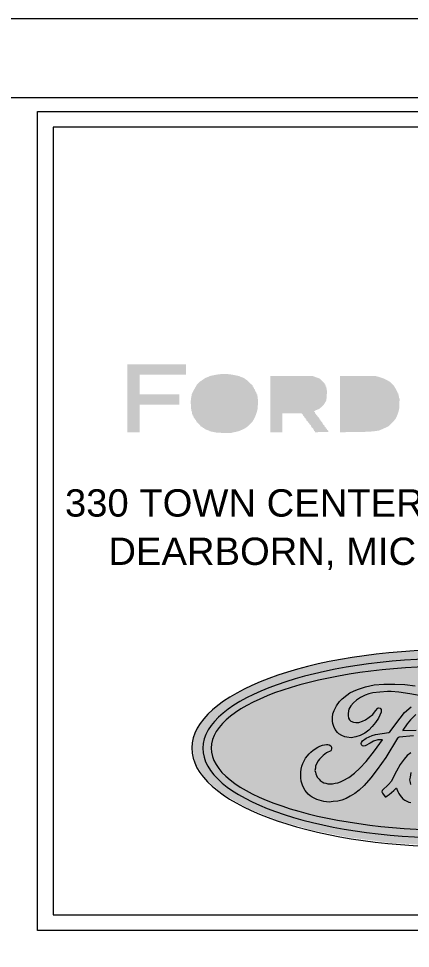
# Model space of a CAD drawing. Header units: metres. Extents: x 39 to 278, y -7 to 151.
# Drawn here: x 119.21 to 123.22, y 43.73 to 53.26 of the extents above; entities that cross this region are included whole.
import ezdxf

# ---------------------------------------------------------------- set-up
doc = ezdxf.new("R2010")
doc.units = ezdxf.units.M
doc.layers.add('pie de plano', color=7, linetype='Continuous')
doc.styles.add('PDF Helvetica', font='')
doc.styles.get('PDF Helvetica').set_extended_font_data('Helvetica')

msp = doc.modelspace()

# ---------------------------------------------------------------- hatches: boundary and pattern name
at = {"layer": 'pie de plano', "lineweight": 0, "transparency": 33554559}
for points in [[(120.4473, 49.6078), (120.9235, 49.6078), (120.9235, 49.7132), (120.3231, 49.7132), (120.3231, 49.0165), (120.4473, 49.0165), (120.4473, 49.3006), (120.8549, 49.3006), (120.8549, 49.4061), (120.4473, 49.4061)], [(121.3914, 49.6078), (121.3543, 49.6123), (121.2767, 49.6123), (121.2402, 49.6078), (121.1714, 49.594), (121.1532, 49.5848), (121.139, 49.5803), (121.1302, 49.5757), (121.1161, 49.5711), (121.1073, 49.5619), (121.0979, 49.5573), (121.0931, 49.5528), (121.0844, 49.5482), (121.0796, 49.5436), (121.0702, 49.539), (121.0337, 49.5024), (121.0243, 49.484), (121.0202, 49.4794), (121.0108, 49.4611), (121.0061, 49.4565), (120.9831, 49.4106), (120.9784, 49.3832), (120.9744, 49.3603), (120.9696, 49.3098), (120.9744, 49.3052), (120.9744, 49.2548), (120.9784, 49.2548), (120.9784, 49.2319), (120.9831, 49.2319), (120.9831, 49.2044), (120.9879, 49.2044), (120.9879, 49.1952), (120.9926, 49.1952), (120.9926, 49.1861), (120.9973, 49.1861), (120.9973, 49.1769), (121.0014, 49.1769), (121.0014, 49.1678), (121.0061, 49.1678), (121.0061, 49.1586), (121.0108, 49.1586), (121.0155, 49.154), (121.0155, 49.1448), (121.0202, 49.1448), (121.0243, 49.1402), (121.0243, 49.1311), (121.029, 49.1311), (121.0337, 49.1265), (121.0337, 49.1174), (121.0385, 49.1174), (121.0702, 49.0853), (121.0702, 49.0761), (121.0796, 49.0761), (121.0844, 49.0715), (121.0931, 49.0669), (121.0979, 49.0624), (121.1073, 49.0578), (121.1161, 49.0486), (121.1302, 49.044), (121.139, 49.0394), (121.1532, 49.0348), (121.1714, 49.0256), (121.2402, 49.0119), (121.3914, 49.0074), (121.3914, 49.0119), (121.4373, 49.0211), (121.4555, 49.0256), (121.469, 49.0302), (121.4785, 49.0348), (121.492, 49.0394), (121.5284, 49.0578), (121.5331, 49.0624), (121.5426, 49.0669), (121.5473, 49.0715), (121.5561, 49.0761), (121.602, 49.1219), (121.6114, 49.1402), (121.6155, 49.1448), (121.6296, 49.1724), (121.6344, 49.1861), (121.6384, 49.1952), (121.6479, 49.2228), (121.6573, 49.2594), (121.6614, 49.3557), (121.6573, 49.3557), (121.6573, 49.3832), (121.6526, 49.3832), (121.6526, 49.4061), (121.6479, 49.4061), (121.6479, 49.4152), (121.6431, 49.4152), (121.6431, 49.4244), (121.6384, 49.4244), (121.6384, 49.4336), (121.6344, 49.4336), (121.6344, 49.4428), (121.6296, 49.4428), (121.6296, 49.452), (121.6249, 49.452), (121.6249, 49.4611), (121.6202, 49.4611), (121.6202, 49.4702), (121.6155, 49.4748), (121.6114, 49.4748), (121.6114, 49.484), (121.6067, 49.484), (121.6067, 49.4932), (121.5514, 49.5482), (121.5426, 49.5528), (121.5379, 49.5573), (121.5284, 49.5619), (121.5244, 49.5665), (121.4967, 49.5803), (121.4832, 49.5848), (121.4738, 49.5894), (121.4603, 49.594)], [(122.2438, 49.5848), (122.2161, 49.594), (121.7855, 49.594), (121.7855, 49.0165), (121.909, 49.0165), (121.909, 49.209), (122.1061, 49.209), (122.1203, 49.1952), (122.1203, 49.1861), (122.1243, 49.1861), (122.1338, 49.1769), (122.1338, 49.1678), (122.1385, 49.1678), (122.1473, 49.1586), (122.1473, 49.1494), (122.152, 49.1494), (122.1567, 49.1448), (122.1567, 49.1356), (122.1614, 49.1356), (122.1749, 49.1219), (122.1749, 49.1128), (122.1796, 49.1128), (122.1844, 49.1082), (122.1844, 49.099), (122.1884, 49.099), (122.2026, 49.0853), (122.2026, 49.0761), (122.2073, 49.0761), (122.2073, 49.0669), (122.2114, 49.0669), (122.2255, 49.0532), (122.2255, 49.044), (122.2303, 49.044), (122.2343, 49.0394), (122.2343, 49.0302), (122.239, 49.0302), (122.2438, 49.0256), (122.2438, 49.0165), (122.3855, 49.0211), (122.3814, 49.0211), (122.3814, 49.0302), (122.372, 49.0394), (122.3673, 49.0394), (122.3673, 49.0486), (122.3585, 49.0578), (122.3538, 49.0578), (122.3538, 49.0669), (122.349, 49.0715), (122.3443, 49.0715), (122.3443, 49.0807), (122.3308, 49.0944), (122.3261, 49.0944), (122.3261, 49.1036), (122.3214, 49.1082), (122.3173, 49.1082), (122.3173, 49.1174), (122.3126, 49.1219), (122.3079, 49.1219), (122.3079, 49.1311), (122.3031, 49.1356), (122.2984, 49.1356), (122.2984, 49.1448), (122.2944, 49.1494), (122.2896, 49.1494), (122.2896, 49.1586), (122.2755, 49.1724), (122.2714, 49.1724), (122.2714, 49.1815), (122.2573, 49.1952), (122.2532, 49.1952), (122.2532, 49.2044), (122.2485, 49.2044), (122.2485, 49.2136), (122.2438, 49.2136), (122.2438, 49.2228), (122.239, 49.2274), (122.2303, 49.2319), (122.2438, 49.2365), (122.2485, 49.2411), (122.262, 49.2456), (122.2714, 49.2502), (122.2849, 49.2548), (122.2944, 49.264), (122.3031, 49.2686), (122.3355, 49.3006), (122.3403, 49.3098), (122.3443, 49.3144), (122.3585, 49.3419), (122.3625, 49.3648), (122.3673, 49.4474), (122.3625, 49.4474), (122.3625, 49.4657), (122.3585, 49.4657), (122.3585, 49.484), (122.3538, 49.484), (122.3538, 49.4978), (122.349, 49.4978), (122.349, 49.5069), (122.3443, 49.5069), (122.3443, 49.5161), (122.2984, 49.5619), (122.2802, 49.5711), (122.2532, 49.5803)], [(122.8943, 49.5848), (122.8579, 49.594), (122.5002, 49.594), (122.5002, 49.0165), (122.7708, 49.0211), (122.8397, 49.0256), (122.8714, 49.0302), (122.899, 49.0348), (122.9125, 49.0394), (122.922, 49.044), (122.9355, 49.0486), (123.0003, 49.0807), (123.0549, 49.1356), (123.0597, 49.1448), (123.0684, 49.154), (123.0826, 49.1815), (123.0873, 49.1952), (123.0914, 49.2044), (123.0961, 49.2182), (123.1055, 49.2548), (123.1098, 49.3541), (123.1098, 49.3648), (123.1055, 49.3648), (123.1055, 49.3832), (123.1008, 49.3832), (123.1008, 49.4015), (123.0961, 49.4015), (123.0961, 49.4152), (123.0914, 49.4152), (123.0914, 49.4244), (123.0873, 49.4244), (123.0873, 49.4336), (123.0826, 49.4336), (123.0826, 49.4428), (123.0779, 49.4428), (123.0779, 49.452), (123.0732, 49.452), (123.0732, 49.4611), (123.0684, 49.4657), (123.0644, 49.4657), (123.0644, 49.4748), (123.0597, 49.4794), (123.0549, 49.4794), (123.0549, 49.4886), (123.009, 49.5344), (123.0003, 49.539), (122.9955, 49.5436), (122.9497, 49.5665)], [(124.3243, 46.7569), (123.9579, 46.7798), (123.3755, 46.7798), (123.3026, 46.7752), (123.009, 46.7569), (122.9773, 46.7523), (122.9038, 46.7432), (122.8714, 46.7386), (122.7985, 46.7294), (122.7661, 46.7248), (122.6932, 46.7156), (122.6608, 46.7111), (122.5873, 46.7019), (122.1979, 46.624), (122.1702, 46.6148), (122.152, 46.6103), (122.1385, 46.6057), (122.1203, 46.6011), (122.1061, 46.5965), (122.0879, 46.5919), (122.0744, 46.5873), (122.0555, 46.5827), (122.042, 46.5782), (122.0238, 46.5736), (121.9961, 46.5644), (121.9779, 46.5598), (121.9644, 46.5552), (121.9455, 46.5506), (121.932, 46.546), (121.9138, 46.5415), (121.9003, 46.5369), (121.8814, 46.5323), (121.8679, 46.5277), (121.8496, 46.5232), (121.8314, 46.514), (121.8172, 46.5094), (121.8085, 46.5048), (121.7943, 46.5002), (121.7855, 46.4956), (121.7714, 46.491), (121.7626, 46.4865), (121.7484, 46.4819), (121.7302, 46.4727), (121.7167, 46.4682), (121.7072, 46.4636), (121.6938, 46.459), (121.6843, 46.4544), (121.6708, 46.4498), (121.6614, 46.4452), (121.6479, 46.4406), (121.6296, 46.4315), (121.6155, 46.4269), (121.6067, 46.4223), (121.5932, 46.4177), (121.5838, 46.4131), (121.5703, 46.4086), (121.5608, 46.404), (121.5473, 46.3994), (121.5426, 46.3948), (121.5149, 46.381), (121.5102, 46.3764), (121.4832, 46.3627), (121.4785, 46.3581), (121.4508, 46.3444), (121.4461, 46.3398), (121.4096, 46.3215), (121.4049, 46.3169), (121.3772, 46.3031), (121.3732, 46.2986), (121.3455, 46.2848), (121.3408, 46.2802), (121.3044, 46.2619), (121.2767, 46.2344), (121.2672, 46.2298), (121.2402, 46.2023), (121.2308, 46.1977), (121.2079, 46.1748), (121.1984, 46.1702), (121.1714, 46.1427), (121.162, 46.1381), (121.139, 46.1152), (121.1302, 46.1106), (121.1255, 46.1014), (121.1208, 46.0968), (121.1161, 46.0877), (121.1114, 46.0831), (121.1073, 46.074), (121.1026, 46.0694), (121.0979, 46.0603), (121.0931, 46.0557), (121.0884, 46.0465), (121.0844, 46.0419), (121.0796, 46.0327), (121.0702, 46.0236), (121.0655, 46.0144), (121.0614, 46.0098), (121.0567, 46.0006), (121.052, 45.996), (121.0472, 45.9869), (121.0432, 45.9823), (121.0385, 45.9731), (121.0337, 45.9686), (121.029, 45.9594), (121.0202, 45.9502), (121.0108, 45.9044), (121.0061, 45.8861), (120.9973, 45.8402), (120.9926, 45.8218), (120.9879, 45.799), (120.9831, 45.7807), (120.9879, 45.7761), (120.9879, 45.7577), (120.9926, 45.7577), (120.9926, 45.7348), (120.9973, 45.7348), (120.9973, 45.7165), (121.0014, 45.7165), (121.0014, 45.6936), (121.0061, 45.6936), (121.0061, 45.6752), (121.0108, 45.6752), (121.0108, 45.6523), (121.0155, 45.6523), (121.0155, 45.634), (121.0202, 45.634), (121.0202, 45.6111), (121.0243, 45.6111), (121.0337, 45.6019), (121.0337, 45.5927), (121.0385, 45.5927), (121.0432, 45.5881), (121.0432, 45.579), (121.0472, 45.579), (121.052, 45.5744), (121.052, 45.5652), (121.0567, 45.5652), (121.0614, 45.5606), (121.0614, 45.5514), (121.0655, 45.5514), (121.0702, 45.5468), (121.0702, 45.5377), (121.0749, 45.5377), (121.0844, 45.5286), (121.0844, 45.5194), (121.0884, 45.5194), (121.0931, 45.5148), (121.0931, 45.5057), (121.0979, 45.5057), (121.1026, 45.5011), (121.1026, 45.4919), (121.1073, 45.4919), (121.1114, 45.4873), (121.1114, 45.4781), (121.1161, 45.4781), (121.1208, 45.4736), (121.1208, 45.4644), (121.1255, 45.4644), (121.1302, 45.4598), (121.1302, 45.4506), (121.139, 45.4506), (121.162, 45.4277), (121.1714, 45.4231), (121.1984, 45.3956), (121.2079, 45.391), (121.2308, 45.3681), (121.2402, 45.3635), (121.2672, 45.3361), (121.2767, 45.3315), (121.3044, 45.304), (121.3408, 45.2856), (121.3455, 45.281), (121.3732, 45.2673), (121.3772, 45.2627), (121.4049, 45.249), (121.4096, 45.2444), (121.4461, 45.2261), (121.4508, 45.2215), (121.4785, 45.2077), (121.4832, 45.2031), (121.5102, 45.1894), (121.5149, 45.1848), (121.5426, 45.171), (121.5473, 45.1665), (121.5608, 45.1619), (121.5703, 45.1573), (121.5838, 45.1527), (121.5932, 45.1481), (121.6067, 45.1435), (121.6155, 45.139), (121.6296, 45.1344), (121.6479, 45.1252), (121.6614, 45.1206), (121.6708, 45.116), (121.6843, 45.1115), (121.6938, 45.1069), (121.7072, 45.1023), (121.7167, 45.0977), (121.7302, 45.0931), (121.7484, 45.084), (121.7626, 45.0794), (121.7714, 45.0748), (121.7855, 45.0702), (121.7943, 45.0656), (121.8085, 45.0611), (121.8172, 45.0565), (121.8314, 45.0519), (121.8496, 45.0427), (121.8679, 45.0381), (121.8814, 45.0335), (121.9003, 45.029), (121.9138, 45.0244), (121.932, 45.0198), (121.9455, 45.0152), (121.9644, 45.0106), (121.9779, 45.006), (121.9961, 45.0014), (122.0238, 44.9923), (122.042, 44.9877), (122.0555, 44.9831), (122.0744, 44.9785), (122.0879, 44.974), (122.1061, 44.9694), (122.1203, 44.9648), (122.1385, 44.9603), (122.152, 44.9557), (122.1702, 44.9511), (122.1979, 44.9419), (122.5873, 44.864), (122.6608, 44.8548), (122.6932, 44.8502), (122.7661, 44.841), (122.7985, 44.8365), (122.8714, 44.8273), (122.9038, 44.8227), (122.9773, 44.8135), (123.009, 44.809), (123.3755, 44.7861), (123.4443, 44.7815), (123.8843, 44.7769), (123.8843, 44.7815), (124.3243, 44.809), (124.3979, 44.8181), (124.4303, 44.8227), (124.4667, 44.8273), (124.4984, 44.8319), (124.572, 44.841), (124.6044, 44.8456), (124.6408, 44.8502), (124.6732, 44.8548), (124.7097, 44.8594), (124.7414, 44.864), (125.1315, 44.9419), (125.1497, 44.9465), (125.1632, 44.9511), (125.1814, 44.9557), (125.1956, 44.9603), (125.2138, 44.9648), (125.2273, 44.9694), (125.2455, 44.974), (125.2597, 44.9785), (125.2779, 44.9831), (125.3056, 44.9923), (125.3238, 44.9968), (125.3373, 45.0014), (125.3555, 45.006), (125.3697, 45.0106), (125.3879, 45.0152), (125.4014, 45.0198), (125.4203, 45.0244), (125.4338, 45.029), (125.452, 45.0335), (125.4932, 45.0473), (125.5026, 45.0519), (125.5161, 45.0565), (125.5256, 45.0611), (125.5391, 45.0656), (125.5485, 45.0702), (125.562, 45.0748), (125.5802, 45.084), (125.5944, 45.0885), (125.6032, 45.0931), (125.6174, 45.0977), (125.6261, 45.1023), (125.6403, 45.1069), (125.6491, 45.1115), (125.6626, 45.116), (125.6815, 45.1252), (125.695, 45.1298), (125.7044, 45.1344), (125.7179, 45.139), (125.7274, 45.1435), (125.7409, 45.1481), (125.7503, 45.1527), (125.7638, 45.1573), (125.8185, 45.1848), (125.8232, 45.1894), (125.8509, 45.2031), (125.8556, 45.2077), (125.8832, 45.2215), (125.8873, 45.2261), (125.9244, 45.2444), (125.9285, 45.249), (125.9561, 45.2627), (125.9609, 45.2673), (125.9885, 45.281), (125.9933, 45.2856), (126.0202, 45.2994), (126.025, 45.304), (126.0344, 45.3085), (126.0526, 45.3269), (126.0614, 45.3315), (126.0844, 45.3544), (126.0938, 45.359), (126.112, 45.3773), (126.1215, 45.3819), (126.1444, 45.4048), (126.1532, 45.4094), (126.1714, 45.4277), (126.1809, 45.4323), (126.2085, 45.4598), (126.2126, 45.469), (126.2173, 45.4736), (126.222, 45.4827), (126.2267, 45.4873), (126.2315, 45.4965), (126.2355, 45.5011), (126.2402, 45.5103), (126.245, 45.5148), (126.2497, 45.524), (126.2544, 45.5286), (126.2585, 45.5377), (126.2632, 45.5423), (126.2679, 45.5514), (126.2726, 45.556), (126.2774, 45.5652), (126.2814, 45.5698), (126.2861, 45.579), (126.2909, 45.5836), (126.2956, 45.5927), (126.3003, 45.5973), (126.3091, 45.6156), (126.3138, 45.634), (126.3185, 45.6569), (126.3233, 45.6752), (126.3273, 45.6981), (126.332, 45.7165), (126.3367, 45.7394), (126.3415, 45.7577), (126.3455, 45.799), (126.3415, 45.799), (126.3415, 45.8218), (126.3367, 45.8218), (126.3367, 45.8402), (126.332, 45.8402), (126.332, 45.8631), (126.3273, 45.8631), (126.3273, 45.8861), (126.3233, 45.8861), (126.3233, 45.9044), (126.3185, 45.9044), (126.3185, 45.9273), (126.3138, 45.9273), (126.3138, 45.9456), (126.3091, 45.9456), (126.3091, 45.9548), (126.3044, 45.9548), (126.3044, 45.964), (126.3003, 45.9686), (126.2956, 45.9686), (126.2956, 45.9777), (126.2909, 45.9823), (126.2861, 45.9823), (126.2861, 45.9915), (126.2814, 45.996), (126.2774, 45.996), (126.2774, 46.0052), (126.2726, 46.0098), (126.2679, 46.0098), (126.2679, 46.019), (126.2632, 46.0236), (126.2585, 46.0236), (126.2585, 46.0327), (126.2544, 46.0373), (126.2497, 46.0373), (126.2497, 46.0465), (126.245, 46.0511), (126.2402, 46.0511), (126.2402, 46.0603), (126.2355, 46.0648), (126.2315, 46.0648), (126.2315, 46.074), (126.2267, 46.0786), (126.222, 46.0786), (126.222, 46.0877), (126.2173, 46.0923), (126.2126, 46.0923), (126.2126, 46.1014), (126.1809, 46.1336), (126.1714, 46.1381), (126.1532, 46.1565), (126.1444, 46.1611), (126.1215, 46.184), (126.112, 46.1886), (126.0938, 46.2069), (126.0844, 46.2115), (126.0614, 46.2344), (126.0526, 46.239), (126.0344, 46.2573), (126.025, 46.2619), (126.0202, 46.2665), (125.9933, 46.2802), (125.9885, 46.2848), (125.9609, 46.2986), (125.9561, 46.3031), (125.9285, 46.3169), (125.9244, 46.3215), (125.8873, 46.3398), (125.8832, 46.3444), (125.8556, 46.3581), (125.8509, 46.3627), (125.8232, 46.3764), (125.8185, 46.381), (125.7638, 46.4086), (125.7503, 46.4131), (125.7409, 46.4177), (125.7274, 46.4223), (125.7179, 46.4269), (125.7044, 46.4315), (125.695, 46.4361), (125.6815, 46.4406), (125.6626, 46.4498), (125.6491, 46.4544), (125.6403, 46.459), (125.6261, 46.4636), (125.6174, 46.4682), (125.6032, 46.4727), (125.5944, 46.4773), (125.5802, 46.4819), (125.562, 46.491), (125.5485, 46.4956), (125.5391, 46.5002), (125.5256, 46.5048), (125.5161, 46.5094), (125.5026, 46.514), (125.4932, 46.5186), (125.452, 46.5323), (125.4338, 46.5369), (125.4203, 46.5415), (125.4014, 46.546), (125.3879, 46.5506), (125.3697, 46.5552), (125.3555, 46.5598), (125.3373, 46.5644), (125.3238, 46.569), (125.3056, 46.5736), (125.2779, 46.5827), (125.2597, 46.5873), (125.2455, 46.5919), (125.2273, 46.5965), (125.2138, 46.6011), (125.1956, 46.6057), (125.1814, 46.6103), (125.1632, 46.6148), (125.1497, 46.6194), (125.1315, 46.624), (124.7414, 46.7019), (124.7097, 46.7065), (124.6732, 46.7111), (124.6408, 46.7156), (124.6044, 46.7202), (124.572, 46.7248), (124.4984, 46.734), (124.4667, 46.7386), (124.4303, 46.7432), (124.3979, 46.7477)]]:
    msp.add_hatch(color=256, dxfattribs=at).paths.add_polyline_path(points)

# ---------------------------------------------------------------- linework, layer by layer
at = {"layer": 'pie de plano', "lineweight": 0}
for points in [[(129.2474, 53.2561), (129.2474, -6.7449), (39.2432, -6.7449), (39.2432, 53.2561)], [(128.2938, 43.9106), (119.4019, 43.9106), (119.4019, 52.3028), (128.2938, 52.3028)], [(119.5626, 44.071), (128.1332, 44.071), (128.1332, 52.1424), (119.5626, 52.1424)]]:
    msp.add_lwpolyline(points, close=True, dxfattribs=at)
for points in [[(128.7703, 52.4449), (40.3432, 52.4449), (40.3432, -6.0804), (128.7703, -6.0804)], [(123.3667, 46.3077), (123.2155, 46.3353), (123.1008, 46.3536), (123.0232, 46.3581), (122.9861, 46.3581), (122.9085, 46.3536), (122.8349, 46.3444), (122.7938, 46.3353), (122.7573, 46.3215), (122.7114, 46.2986), (122.6703, 46.271), (122.6379, 46.2436), (122.6102, 46.2115), (122.592, 46.1794), (122.5873, 46.1611), (122.5832, 46.129), (122.5832, 46.1152), (122.5873, 46.0877), (122.5967, 46.0694), (122.6102, 46.0557), (122.6379, 46.0465), (122.6608, 46.0419), (122.6932, 46.0419), (122.7297, 46.0557), (122.7614, 46.0694), (122.7985, 46.0968), (122.8349, 46.1244), (122.8626, 46.1611), (122.8855, 46.1886), (122.899, 46.1931), (122.9125, 46.1886), (122.922, 46.1748), (122.922, 46.1611), (122.922, 46.1473), (122.8943, 46.0877), (122.8626, 46.0419), (122.8302, 46.0006), (122.7938, 45.964), (122.7526, 45.9319), (122.7067, 45.909), (122.6608, 45.8952), (122.6149, 45.8861), (122.569, 45.8906), (122.5508, 45.8952), (122.5184, 45.909), (122.4867, 45.9273), (122.4732, 45.941), (122.4503, 45.9686), (122.4361, 46.0006), (122.4273, 46.0327), (122.4226, 46.0557), (122.4226, 46.0923), (122.4273, 46.129), (122.4408, 46.1656), (122.4638, 46.2115), (122.4955, 46.2573), (122.5231, 46.2848), (122.569, 46.3215), (122.6014, 46.3444), (122.6379, 46.3627), (122.679, 46.381), (122.7202, 46.3948), (122.7614, 46.4086), (122.8484, 46.4269), (122.9497, 46.4361), (123.0597, 46.4361), (123.1649, 46.4315), (123.2702, 46.4177)], [(123.252, 45.9044), (123.1055, 45.8906), (123.0961, 45.8861), (123.0873, 45.8815), (122.9679, 45.6844), (122.8808, 45.5606), (122.8167, 45.4736), (122.7479, 45.3956), (122.6973, 45.3498), (122.6514, 45.3131), (122.6055, 45.2856), (122.5643, 45.2627), (122.5184, 45.2444), (122.4773, 45.2353), (122.4314, 45.2307), (122.3902, 45.2261), (122.3355, 45.2307), (122.2849, 45.2444), (122.262, 45.2535), (122.2161, 45.2764), (122.1931, 45.2902), (122.1749, 45.3085), (122.1432, 45.3452), (122.1203, 45.391), (122.1108, 45.4185), (122.1014, 45.4415), (122.0973, 45.4736), (122.0973, 45.5057), (122.0973, 45.5331), (122.1014, 45.5652), (122.1108, 45.5927), (122.1203, 45.6202), (122.1338, 45.6477), (122.1473, 45.6752), (122.1844, 45.721), (122.2026, 45.7394), (122.2255, 45.7577), (122.2714, 45.7898), (122.2944, 45.799), (122.3214, 45.8081), (122.3625, 45.8173), (122.3767, 45.8173), (122.3902, 45.8127), (122.4044, 45.8036), (122.4131, 45.7898), (122.4131, 45.7715), (122.4084, 45.7577), (122.4044, 45.7531), (122.3625, 45.7302), (122.3261, 45.7027), (122.2896, 45.666), (122.2755, 45.6477), (122.2573, 45.6111), (122.2485, 45.5927), (122.2485, 45.5744), (122.2438, 45.5514), (122.2485, 45.5331), (122.2532, 45.5148), (122.2667, 45.4827), (122.2849, 45.4598), (122.2984, 45.446), (122.3173, 45.4323), (122.3355, 45.4231), (122.3538, 45.4185), (122.3767, 45.414), (122.3997, 45.414), (122.4226, 45.414), (122.4503, 45.4185), (122.4773, 45.4231), (122.5049, 45.4323), (122.5326, 45.446), (122.592, 45.4781), (122.6473, 45.524), (122.702, 45.5744), (122.7661, 45.6431), (122.8531, 45.7531), (122.9355, 45.8631), (122.9267, 45.8631), (122.8855, 45.8631), (122.8444, 45.8494), (122.8073, 45.831), (122.7573, 45.8036), (122.7431, 45.799), (122.7297, 45.8036), (122.7202, 45.8127), (122.7155, 45.8264), (122.7202, 45.8356), (122.7297, 45.854), (122.7661, 45.8815), (122.7985, 45.8952), (122.8302, 45.909), (122.8626, 45.9181), (123.0003, 45.941), (123.009, 45.9456), (123.1143, 46.0877), (123.1602, 46.1427), (123.229, 46.2023)], [(123.2749, 46.1244), (123.2203, 46.0694), (123.1879, 46.0281), (123.142, 45.964), (123.142, 45.9594), (123.2797, 45.964)], [(123.2243, 45.7302), (123.1879, 45.7027), (123.1555, 45.666), (123.1143, 45.6111), (123.0779, 45.5423), (123.0455, 45.4781), (123.0273, 45.4415), (122.9955, 45.4048), (122.9314, 45.3452), (122.9267, 45.3315), (122.9355, 45.3177), (122.9632, 45.281), (122.9679, 45.281), (122.9814, 45.2902), (123.0043, 45.304), (123.0502, 45.3452), (123.0732, 45.3681), (123.0779, 45.3681), (123.0826, 45.359), (123.0914, 45.3361), (123.1008, 45.3131), (123.1143, 45.2948), (123.142, 45.2581), (123.1649, 45.2444), (123.1832, 45.2353), (123.2061, 45.2261), (123.2243, 45.2215)], [(123.2243, 45.4048), (123.2203, 45.4277), (123.2155, 45.4552), (123.2203, 45.4827), (123.229, 45.5286)]]:
    msp.add_lwpolyline(points, dxfattribs=at)
for centre, major_axis, ratio, start_param, end_param in [((123.6656, 45.7779), (2.5699, 0.0026), 0.357959, 6.278436, 12.561621), ((123.6638, 45.7784), (-2.6817, 0.0006), 0.375837, 3.139807, 9.422992), ((123.6632, 45.7783), (-2.4812, 0.0001), 0.338436, 3.139057, 9.422242)]:
    msp.add_ellipse(centre, major_axis=major_axis, ratio=ratio, start_param=start_param, end_param=end_param, dxfattribs=at)

# ---------------------------------------------------------------- texts
at = {"layer": 'pie de plano', "lineweight": 0, "char_height": 0.28, "attachment_point": 4, "style": 'PDF Helvetica'}
for s, insert in [('330 TOWN CENTER DRIVE, SUITE 1100', (119.6842, 48.266)), ('DEARBORN, MICHIGAN 48126-2738', (120.1288, 47.771))]:
    msp.add_mtext(s, dxfattribs=dict(at, insert=insert))

doc.saveas('drawing.dxf')
